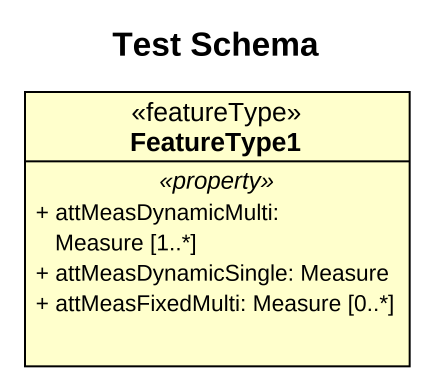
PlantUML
@startuml
title Test Schema
hide circle
hide empty members
skinparam classAttributeIconSize 0
class FeatureType1 <<featureType>> {
  .. <<property>> ..
  + attMeasDynamicMulti: Measure [1..*]
  + attMeasDynamicSingle: Measure
  + attMeasFixedMulti: Measure [0..*]
}
@enduml
